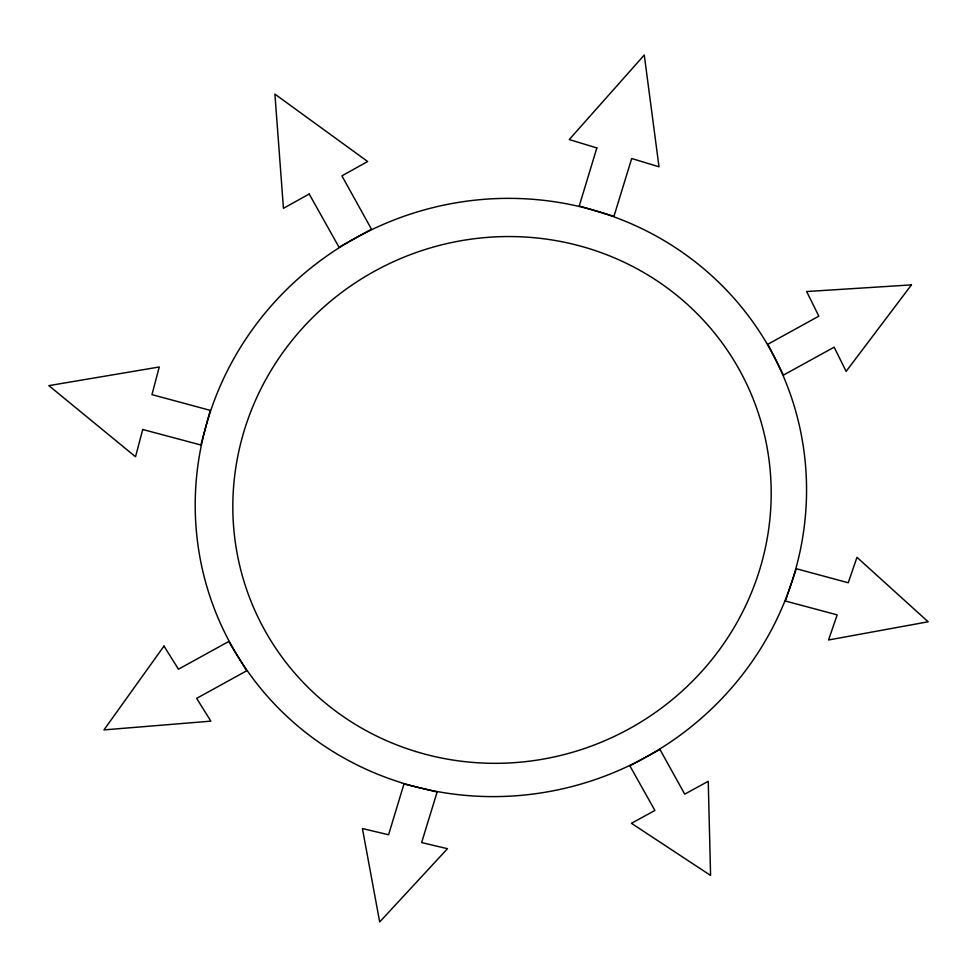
<?xml version="1.0" encoding="UTF-8"?>
<svg xmlns="http://www.w3.org/2000/svg" width="977" height="977" viewBox="0 0 977 977"><rect width="100%" height="100%" fill="white"/><g stroke="black" fill="none" stroke-linecap="round" stroke-linejoin="round"><path stroke-width="1.47" d="M142.74 429.489L135.522 456.76L48.85 385.634L159.263 366.986L151.96 394.623L210.25 410.364L200.859 444.999L142.74 429.489M403.965 784.006L388.577 834.749L362.418 828.557L379.687 921.97L447.478 848.695L421.612 842.565L437.134 792.017L403.965 784.006M596.849 147.93L579.251 205.952L613.959 216.283L631.704 158.506L658.999 166.798L644.27 55.03L569.237 139.552L596.849 147.93M796.304 568.724L785.386 601.038L837.179 614.863L828.533 639.984L928.15 621.787L856.988 557.317L848.231 582.756L796.304 568.724M163.989 646.066L103.953 729.904L210.849 721.148L196.646 698.372L246.692 670.796L228.716 641.498L178.449 669.221L163.989 646.066M911.443 284.893L846.119 371.394L834.15 347.177L783.444 375.107L767.885 344.246L818.824 316.169L806.648 291.537L911.443 284.893M309.196 194.02L283.452 208.321L274.903 94.122L367.67 161.523L341.901 175.848L371.48 229.192L339.019 247.205L309.196 194.02M659.939 749.432L629.896 765.883L654.895 810.47L631.423 823.306L710.584 875.429L708.24 781.295L684.73 794.154L659.939 749.432M415.616 751.472A270.739 261.799 -24.8 0 0 765.992 441.824A270.739 261.799 -24.8 0 0 324.413 306.509A270.739 261.799 -24.8 0 0 415.616 751.472M401.437 782.724A307.425 297.326 -24.8 0 0 800.92 432.884A307.425 297.326 -24.8 0 0 300.281 276.845A307.425 297.326 -24.8 0 0 401.437 782.724"/></g></svg>
